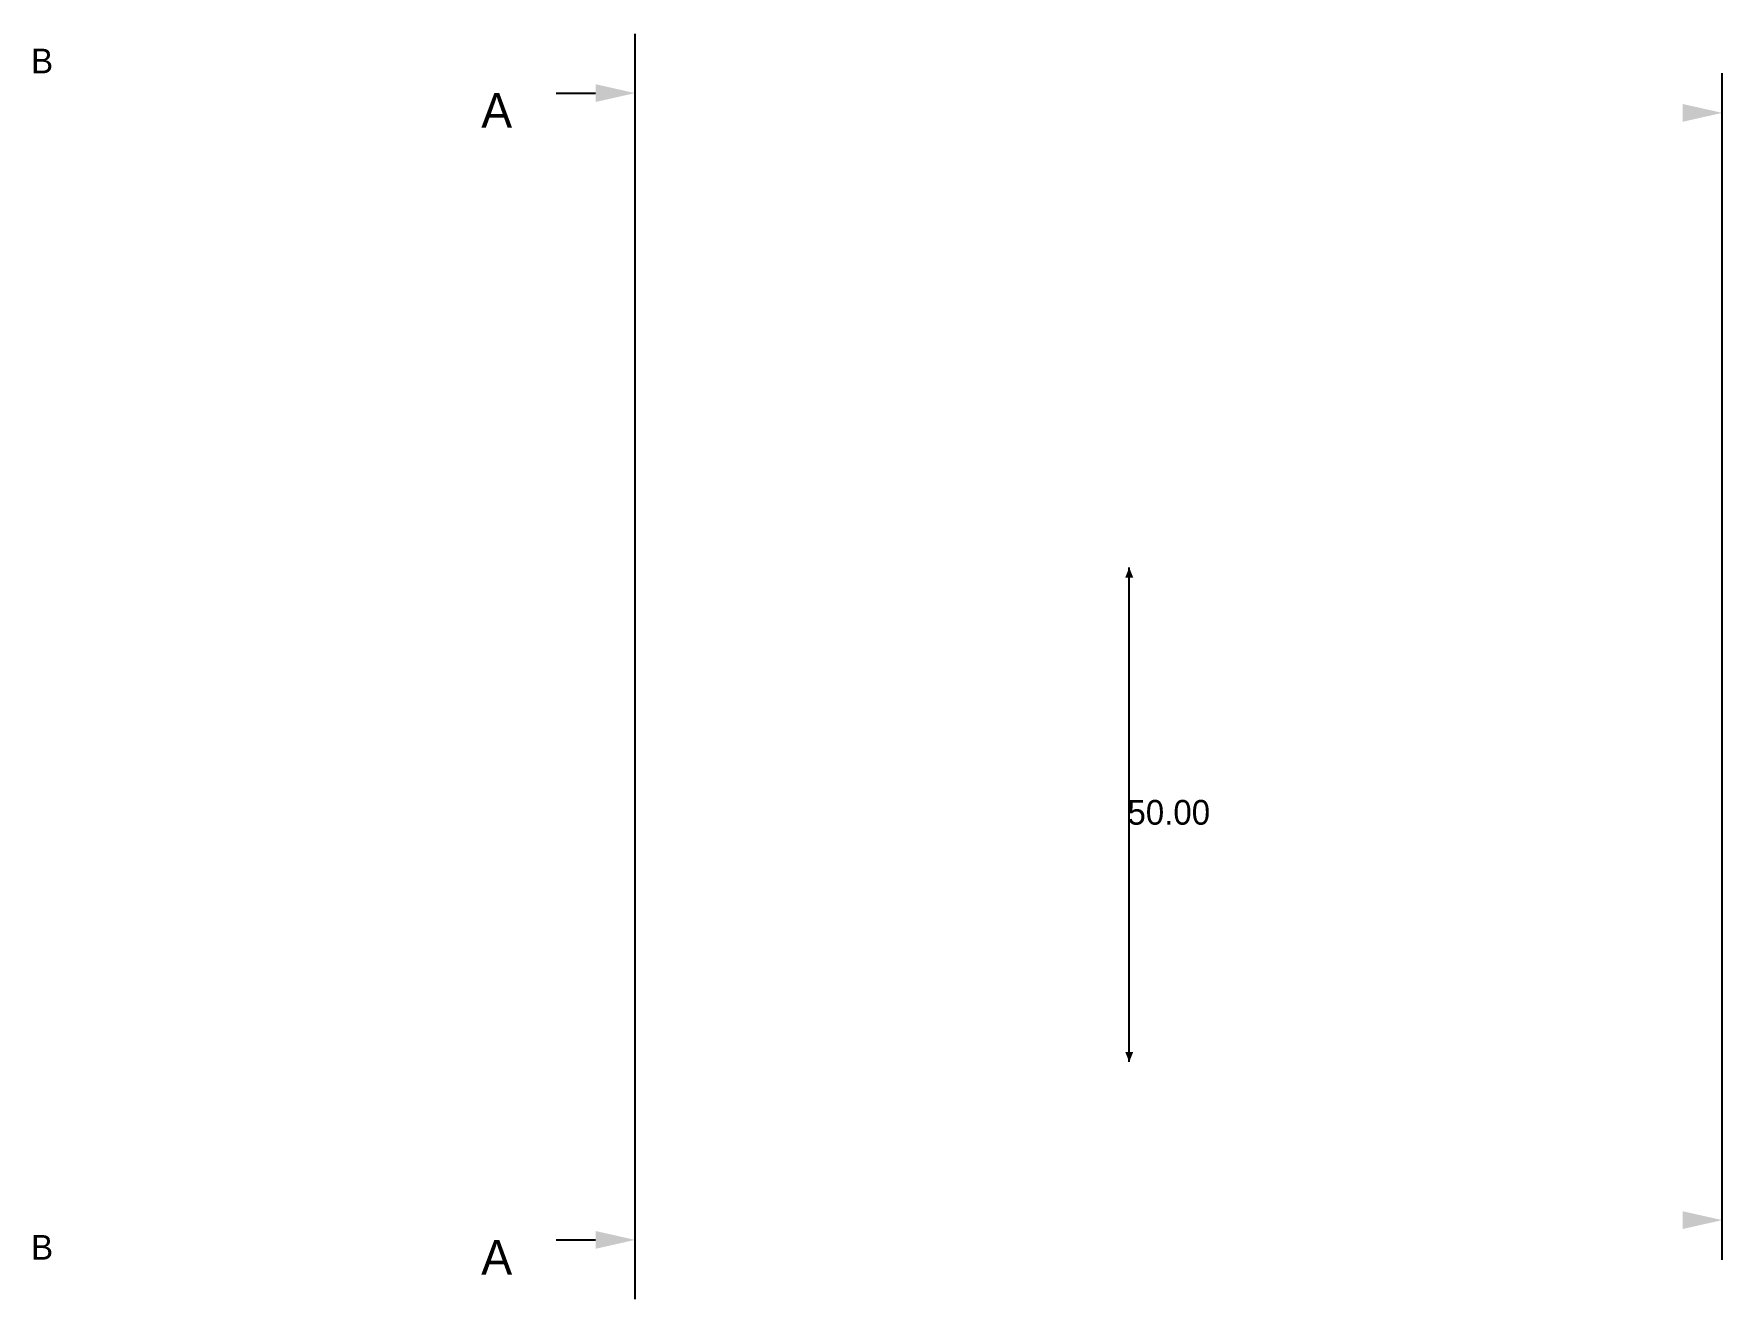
# Model space of a CAD drawing. Header units: millimetres. Extents: x 39 to 210, y 56 to 184.
import ezdxf
from ezdxf.enums import TextEntityAlignment as Align

# ---------------------------------------------------------------- set-up
doc = ezdxf.new("R2010")
doc.units = ezdxf.units.MM

msp = doc.modelspace()

# ---------------------------------------------------------------- linework, layer by layer
at = {"layer": 'Dims'}
msp.add_line((150, 80), (150, 130), dxfattribs=at)
for points in [[(149.6, 129), (150, 130), (150.4, 129)], [(149.6, 81), (150, 80), (150.4, 81)]]:
    msp.add_solid(points, dxfattribs=at)
at = {"layer": 'Smart Centers'}
for p, q in [((100, 56), (100, 184)), ((210, 60), (210, 180)), ((92, 178), (96, 178)), ((92, 62), (96, 62))]:
    msp.add_line(p, q, dxfattribs=at)
for points in [[(96, 178.9), (100, 178), (96, 177.1)], [(206, 176.9), (210, 176), (206, 175.1)], [(206, 64.9), (210, 64), (206, 63.1)], [(96, 62.9), (100, 62), (96, 61.1)]]:
    msp.add_solid(points, dxfattribs=at)

# ---------------------------------------------------------------- texts
at = {"layer": 'Border'}
for p in [(40, 180), (40, 60)]:
    msp.add_text('B', height=2.5, dxfattribs=at).set_placement(p, align=Align.CENTER)
at = {"layer": 'Dims'}
msp.add_text('50.00', height=2.5, dxfattribs=at).set_placement((154, 104), align=Align.CENTER)
at = {"layer": 'Notes'}
for p in [(86, 174.5), (86, 58.5)]:
    msp.add_text('A', height=3.5, dxfattribs=at).set_placement(p, align=Align.CENTER)

doc.saveas('drawing.dxf')
